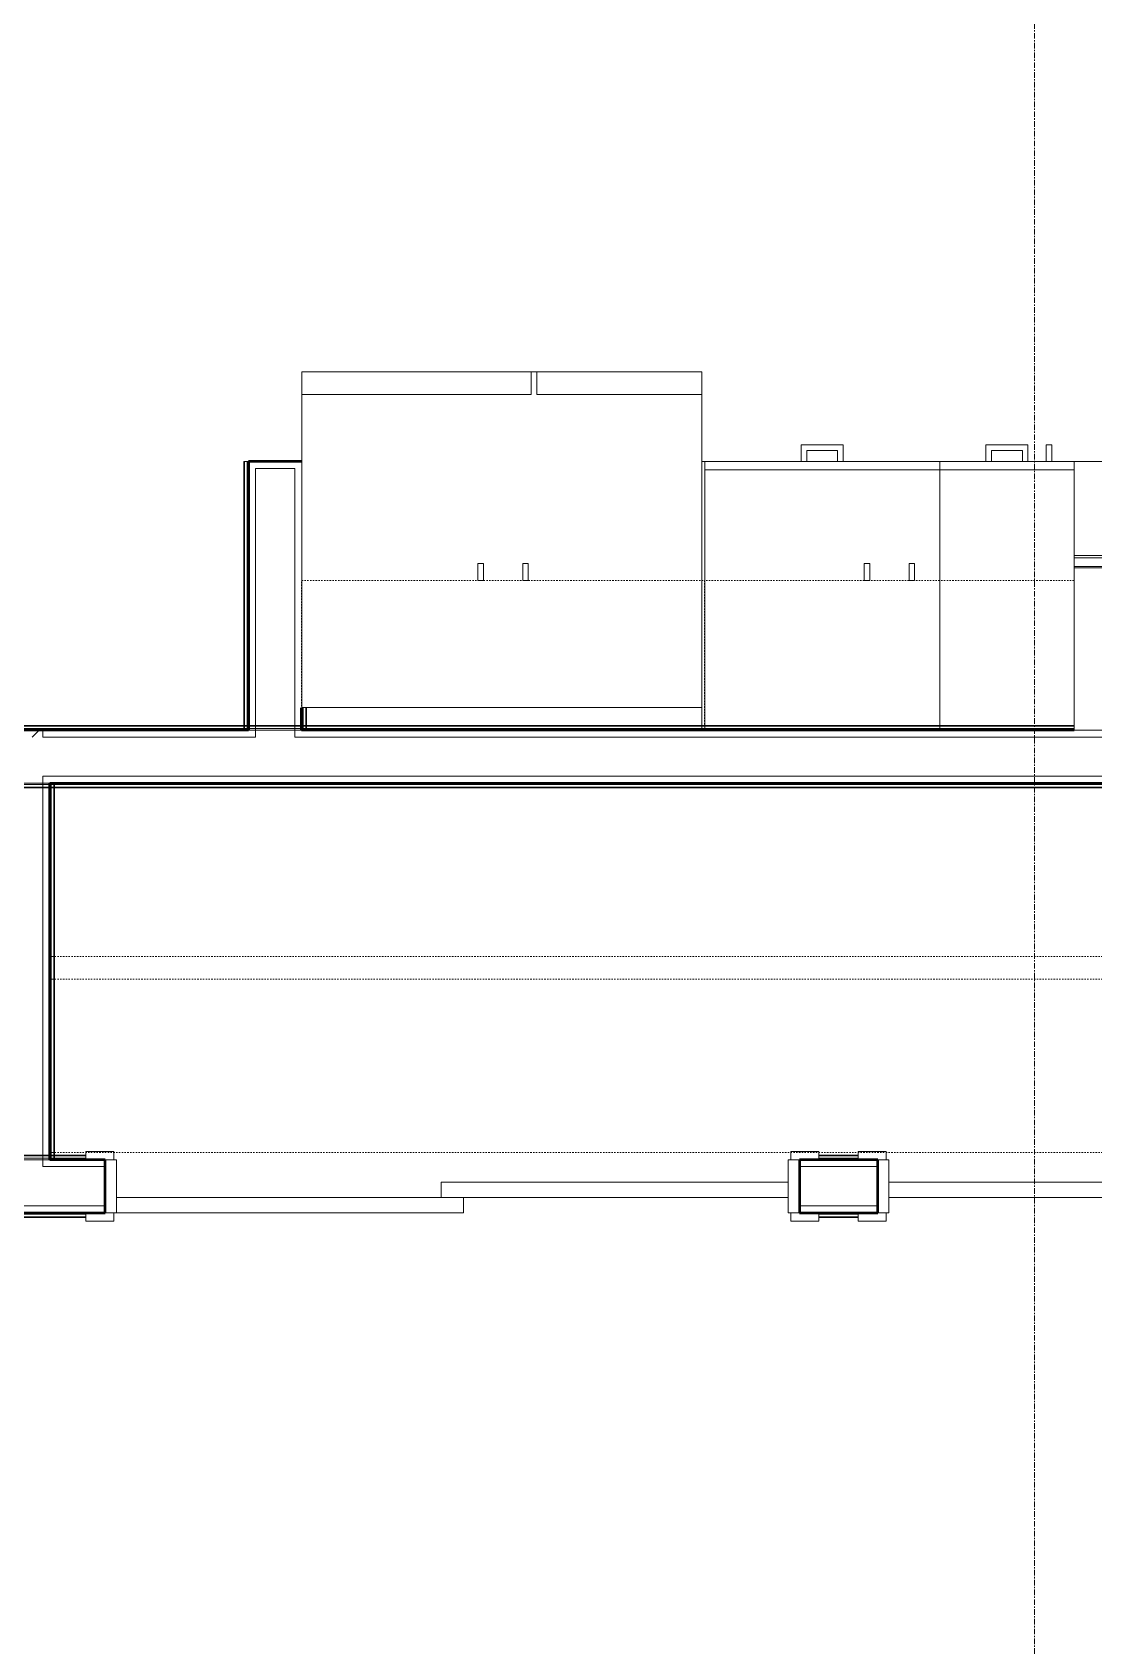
# Model space of a CAD drawing. Header units: inches. Extents: x -4235 to -464, y 9767 to 12344.
# Drawn here: x -2262.8 to -2168, y 10508.8 to 10653.1 of the extents above; entities that cross this region are included whole.
import ezdxf

# ---------------------------------------------------------------- set-up
doc = ezdxf.new("R2010")
doc.units = ezdxf.units.IN
doc.header["$MEASUREMENT"] = 0
doc.linetypes.add('Dash', pattern=[0.25, 0.125, -0.125])
doc.linetypes.add('Grid Line 1_2_', pattern=[0.875, 0.5, -0.125, 0.125, -0.125])
for name, color, linetype, lineweight in [('0-1', 7, 'Continuous', 5), ('0-2', 10, 'Continuous', 9), ('A-DOOR-1', 7, 'Continuous', 9), ('A-DOOR-2', 130, 'Continuous', 20), ('A-DOOR-FRAM-1', 130, 'Continuous', 20), ('A-WALL-1', 250, 'Continuous', 50), ('A-WALL-2', 50, 'Continuous', 13), ('A-WALL-3', 10, 'Continuous', 9), ('A-WALL-4', 254, 'Continuous', 9), ('A-WALL-5', 7, 'Continuous', 9), ('A-WALL-6', 113, 'Continuous', 9), ('Q-CASE-1', 254, 'Continuous', 9), ('Q-CASE-2', 7, 'Continuous', 9), ('Q-CASE-3', 7, 'Dash', 9), ('Q-CASE-4', 10, 'Continuous', 9), ('Q-CASE-HDLN-1', 7, 'Dash', 9), ('Q-SPCQ-1', 7, 'Continuous', 9), ('S-GRID-1', 1, 'Grid Line 1_2_', 9)]:
    doc.layers.add(name, color=color, linetype=linetype, lineweight=lineweight)

# ---------------------------------------------------------------- blocks, each defined once
blk = doc.blocks.new('Basic Wall _ INT - W4BØF - _5_8 GYP - 2X4 WOOD_BATT_ - 5_8 GYP_ - ___-2694515-BACKGROUND - 2ND FLOOR')
at = {"layer": 'A-WALL-3'}
for p, q in [((-2266.08, 10586), (-2266.07, 10585.98)), ((-2261.29, 10586), (-2266.04, 10586)), ((-2266.03, 10585.86), (-2266, 10585.8)), ((-2266, 10585.8), (-2265.94, 10585.65)), ((-2103.97, 10586), (-2108.72, 10586)), ((-2076.17, 10586), (-2077.17, 10586)), ((-2076.17, 10585.98), (-2076.17, 10586)), ((-2076.17, 10585.8), (-2076.17, 10585.86)), ((-2076.17, 10585.65), (-2076.17, 10585.8)), ((-2265.94, 10585.65), (-2265.91, 10585.59)), ((-2265.94, 10585.65), (-2265.41, 10585.65)), ((-2265.37, 10585.65), (-2261.29, 10585.65)), ((-2261.14, 10585.65), (-2261.08, 10585.65)), ((-2261.08, 10585.65), (-2260.99, 10585.65)), ((-2260.99, 10585.65), (-2260.87, 10585.65)), ((-2109.14, 10585.65), (-2109.02, 10585.65)), ((-2109.02, 10585.65), (-2108.93, 10585.65)), ((-2108.93, 10585.65), (-2108.87, 10585.65)), ((-2108.72, 10585.65), (-2103.97, 10585.65)), ((-2103.83, 10585.65), (-2103.77, 10585.65)), ((-2103.77, 10585.65), (-2103.68, 10585.65)), ((-2103.68, 10585.65), (-2103.56, 10585.65)), ((-2077.17, 10585.65), (-2076.17, 10585.65)), ((-2076.17, 10585.59), (-2076.17, 10585.65))]:
    blk.add_line(p, q, dxfattribs=at)
at = {"layer": 'A-WALL-4'}
for p, q in [((-2266.03, 10585.88), (-2265.41, 10585.88)), ((-2265.4, 10585.88), (-2261.29, 10585.88)), ((-2108.72, 10586), (-2261.29, 10586)), ((-2108.72, 10585.88), (-2103.97, 10585.88)), ((-2077.17, 10586), (-2103.97, 10586)), ((-2077.17, 10585.88), (-2076.17, 10585.88)), ((-2076.17, 10586), (-2076.17, 10585.96)), ((-2076.17, 10585.96), (-2076.17, 10585.92)), ((-2076.17, 10585.92), (-2076.17, 10585.9)), ((-2076.17, 10585.9), (-2076.17, 10585.88)), ((-2076.17, 10585.88), (-2076.17, 10585.59)), ((-2265.91, 10585.59), (-2265.41, 10585.59)), ((-2265.37, 10585.59), (-2261.29, 10585.59)), ((-2261.14, 10585.59), (-2261.08, 10585.59)), ((-2261.08, 10585.59), (-2260.99, 10585.59)), ((-2260.99, 10585.59), (-2260.87, 10585.59)), ((-2260.87, 10585.65), (-2109.14, 10585.65)), ((-2109.14, 10585.59), (-2109.02, 10585.59)), ((-2109.02, 10585.59), (-2108.93, 10585.59)), ((-2108.93, 10585.59), (-2108.87, 10585.59)), ((-2108.72, 10585.59), (-2103.97, 10585.59)), ((-2103.83, 10585.59), (-2103.77, 10585.59)), ((-2103.77, 10585.59), (-2103.68, 10585.59)), ((-2103.68, 10585.59), (-2103.56, 10585.59)), ((-2103.56, 10585.65), (-2077.17, 10585.65)), ((-2077.17, 10585.59), (-2076.17, 10585.59))]:
    blk.add_line(p, q, dxfattribs=at)
at = {"layer": 'A-WALL-4', "flags": 128}
for points in [[(-2266.03, 10585.88), (-2266.03, 10585.88), (-2266.04, 10585.89), (-2266.04, 10585.9), (-2266.05, 10585.92), (-2266.06, 10585.94)], [(-2265.91, 10585.59), (-2265.96, 10585.71), (-2266, 10585.8), (-2266.02, 10585.86), (-2266.03, 10585.88)]]:
    blk.add_lwpolyline(points, dxfattribs=at)
at = {"layer": 'A-WALL-5'}
for p, q in [((-2266.06, 10585.94), (-2266.07, 10585.96)), ((-2261.29, 10585.88), (-2108.72, 10585.88)), ((-2103.97, 10585.88), (-2077.17, 10585.88)), ((-2260.87, 10585.59), (-2109.14, 10585.59)), ((-2103.56, 10585.59), (-2077.17, 10585.59))]:
    blk.add_line(p, q, dxfattribs=at)
blk = doc.blocks.new('Basic Wall _ INT - W4BØF - _5_8 GYP - 2X4 WOOD_BATT_ - 5_8 GYP_ - ___-2694516-BACKGROUND - 2ND FLOOR')
at = {"layer": 'A-WALL-3'}
for p, q in [((-2268.22, 10591.17), (-2268.2, 10591.11)), ((-2268.2, 10591.11), (-2268.14, 10590.96)), ((-2268.13, 10590.96), (-2268.11, 10590.89)), ((-2268.06, 10590.78), (-2268.05, 10590.75)), ((-2243.94, 10591.11), (-2243.82, 10591.11)), ((-2243.82, 10591.11), (-2243.73, 10591.11)), ((-2243.73, 10591.11), (-2243.67, 10591.11)), ((-2238.78, 10590.75), (-2243.53, 10590.75)), ((-2243.52, 10591.11), (-2238.79, 10591.11)), ((-2238.63, 10591.11), (-2238.57, 10591.11)), ((-2238.57, 10591.11), (-2238.48, 10591.11)), ((-2238.48, 10591.11), (-2238.36, 10591.11)), ((-2203.03, 10591.11), (-2169.78, 10591.11)), ((-2169.78, 10590.88), (-2203.03, 10590.88)), ((-2169.78, 10590.75), (-2203.03, 10590.75)), ((-2139.89, 10591.11), (-2077.17, 10591.11)), ((-2077.17, 10590.88), (-2139.89, 10590.88)), ((-2077.17, 10590.75), (-2139.89, 10590.75)), ((-2077.17, 10591.17), (-2076.8, 10591.17)), ((-2077.17, 10591.11), (-2076.8, 10591.11)), ((-2076.8, 10590.88), (-2077.17, 10590.88)), ((-2076.8, 10590.75), (-2077.17, 10590.75)), ((-2076.8, 10591.11), (-2076.17, 10591.11)), ((-2076.17, 10590.75), (-2076.8, 10590.75)), ((-2076.17, 10591.11), (-2076.17, 10591.17)), ((-2076.17, 10590.96), (-2076.17, 10591.11)), ((-2076.17, 10590.89), (-2076.17, 10590.96)), ((-2076.17, 10590.75), (-2076.17, 10590.78))]:
    blk.add_line(p, q, dxfattribs=at)
at = {"layer": 'A-WALL-4'}
for p, q in [((-2268.2, 10591.11), (-2243.94, 10591.11)), ((-2243.53, 10590.75), (-2268.05, 10590.75)), ((-2243.94, 10591.17), (-2243.82, 10591.17)), ((-2243.82, 10591.17), (-2243.73, 10591.17)), ((-2243.73, 10591.17), (-2243.67, 10591.17)), ((-2242.9, 10590.88), (-2243.52, 10590.88)), ((-2243.51, 10591.17), (-2238.79, 10591.17)), ((-2238.78, 10590.88), (-2242.88, 10590.88)), ((-2203.03, 10590.75), (-2238.78, 10590.75)), ((-2238.63, 10591.17), (-2238.57, 10591.17)), ((-2238.57, 10591.17), (-2238.48, 10591.17)), ((-2238.48, 10591.17), (-2238.36, 10591.17)), ((-2238.36, 10591.11), (-2203.03, 10591.11)), ((-2203.03, 10591.17), (-2169.78, 10591.17)), ((-2139.89, 10591.17), (-2077.17, 10591.17)), ((-2076.8, 10591.17), (-2076.17, 10591.17)), ((-2076.17, 10590.88), (-2076.8, 10590.88)), ((-2076.17, 10591.17), (-2076.17, 10590.88)), ((-2076.17, 10590.88), (-2076.17, 10590.87)), ((-2076.17, 10590.88), (-2076.17, 10590.88)), ((-2076.17, 10590.87), (-2076.17, 10590.8)), ((-2076.17, 10590.8), (-2076.17, 10590.75))]:
    blk.add_line(p, q, dxfattribs=at)
at = {"layer": 'A-WALL-5'}
for p, q in [((-2268.22, 10591.17), (-2243.94, 10591.17)), ((-2243.52, 10590.88), (-2268.1, 10590.88)), ((-2203.03, 10590.88), (-2238.78, 10590.88)), ((-2238.36, 10591.17), (-2203.03, 10591.17))]:
    blk.add_line(p, q, dxfattribs=at)
at = {"layer": 'A-WALL-5', "flags": 128}
for points in [[(-2268.1, 10590.88), (-2268.11, 10590.9), (-2268.13, 10590.96), (-2268.17, 10591.05), (-2268.22, 10591.17)], [(-2268.07, 10590.8), (-2268.08, 10590.82), (-2268.09, 10590.84), (-2268.09, 10590.86), (-2268.1, 10590.87), (-2268.1, 10590.88), (-2268.1, 10590.88)]]:
    blk.add_lwpolyline(points, dxfattribs=at)
blk = doc.blocks.new('Basic Wall _ INT - W4BØF - _5_8 GYP - 2X4 WOOD_BATT_ - 5_8 GYP_ - ___-2694518-BACKGROUND - 2ND FLOOR')
at = {"layer": 'A-WALL-3'}
for p, q in [((-2266.04, 10552.71), (-2261.95, 10552.71)), ((-2261.91, 10552.71), (-2261.29, 10552.71)), ((-2261.14, 10552.71), (-2261.08, 10552.71)), ((-2261.08, 10552.71), (-2260.99, 10552.71)), ((-2260.99, 10552.71), (-2260.87, 10552.71)), ((-2261.29, 10552.35), (-2266.04, 10552.35)), ((-2256.32, 10552.35), (-2258.07, 10552.35)), ((-2192.57, 10552.35), (-2194.32, 10552.35)), ((-2187.32, 10552.35), (-2189.07, 10552.35))]:
    blk.add_line(p, q, dxfattribs=at)
at = {"layer": 'A-WALL-4'}
for p, q in [((-2266.04, 10552.77), (-2261.95, 10552.77)), ((-2261.92, 10552.48), (-2266.04, 10552.48)), ((-2261.91, 10552.77), (-2261.29, 10552.77)), ((-2261.29, 10552.48), (-2261.91, 10552.48)), ((-2261.14, 10552.77), (-2261.08, 10552.77)), ((-2261.08, 10552.77), (-2260.99, 10552.77)), ((-2260.99, 10552.77), (-2260.87, 10552.77)), ((-2260.87, 10552.71), (-2258.07, 10552.71)), ((-2192.57, 10552.71), (-2189.07, 10552.71)), ((-2258.07, 10552.35), (-2261.29, 10552.35)), ((-2189.07, 10552.35), (-2192.57, 10552.35))]:
    blk.add_line(p, q, dxfattribs=at)
at = {"layer": 'A-WALL-5'}
for p, q in [((-2258.07, 10552.48), (-2261.29, 10552.48)), ((-2260.87, 10552.77), (-2258.07, 10552.77)), ((-2192.57, 10552.77), (-2189.07, 10552.77)), ((-2189.07, 10552.48), (-2192.57, 10552.48))]:
    blk.add_line(p, q, dxfattribs=at)
blk = doc.blocks.new('Basic Wall _ INT - W4BØF - _5_8 GYP - 2X4 WOOD_BATT_ - 5_8 GYP_ - ___-2694517-BACKGROUND - 2ND FLOOR')
at = {"layer": 'A-WALL-3'}
for p, q in [((-2192.57, 10547.6), (-2194.32, 10547.6)), ((-2187.32, 10547.6), (-2189.07, 10547.6))]:
    blk.add_line(p, q, dxfattribs=at)
at = {"layer": 'A-WALL-4'}
for p, q in [((-2258.07, 10547.6), (-2304.48, 10547.6)), ((-2304.25, 10547.25), (-2258.07, 10547.25)), ((-2189.07, 10547.6), (-2192.57, 10547.6)), ((-2192.57, 10547.25), (-2189.07, 10547.25))]:
    blk.add_line(p, q, dxfattribs=at)
at = {"layer": 'A-WALL-5'}
for p, q in [((-2304.48, 10547.48), (-2258.07, 10547.48)), ((-2304.31, 10547.19), (-2258.07, 10547.19)), ((-2192.57, 10547.48), (-2189.07, 10547.48)), ((-2192.57, 10547.19), (-2189.07, 10547.19))]:
    blk.add_line(p, q, dxfattribs=at)
blk = doc.blocks.new('SLIDING - FLUSH - 6-0 x 6-8-3203587-BACKGROUND - 2ND FLOOR')
at = {"layer": 'A-DOOR-1'}
for p, q in [((-36.25, 3), (-38.75, 3)), ((-38.75, 3), (-38.75, 2.25)), ((-36.25, 2.25), (-36.25, 3)), ((36.25, 3), (36.25, 2.25)), ((38.75, 3), (36.25, 3)), ((38.75, 2.25), (38.75, 3)), ((-38.75, 2.25), (-36.25, 2.25)), ((36.25, 2.25), (38.75, 2.25)), ((-36.25, -2.5), (-38.75, -2.5)), ((-38.75, -2.5), (-38.75, -3.25)), ((-36.25, -3.25), (-36.25, -2.5)), ((38.75, -2.5), (36.25, -2.5)), ((36.25, -2.5), (36.25, -3.25)), ((38.75, -3.25), (38.75, -2.5)), ((-38.75, -3.25), (-36.25, -3.25)), ((36.25, -3.25), (38.75, -3.25))]:
    blk.add_line(p, q, dxfattribs=at)
at = {"layer": 'A-DOOR-2'}
for p, q in [((1, 2.25), (-36, 2.25)), ((-36, 2.25), (-36, 0.875)), ((1, 0.875), (1, 2.25)), ((-36, 0.875), (1, 0.875)), ((36, 0.875), (-1, 0.875)), ((-1, 0.875), (-1, -0.5)), ((36, -0.5), (36, 0.875)), ((-1, -0.5), (36, -0.5))]:
    blk.add_line(p, q, dxfattribs=at)
at = {"layer": 'A-DOOR-FRAM-1'}
for p, q in [((-36, 2.25), (-37, 2.25)), ((-37, 2.25), (-37, -2.5)), ((-36, -2.5), (-36, 2.25)), ((37, 2.25), (36, 2.25)), ((36, 2.25), (36, -2.5)), ((37, -2.5), (37, 2.25)), ((-37, -2.5), (-36, -2.5)), ((36, -2.5), (37, -2.5))]:
    blk.add_line(p, q, dxfattribs=at)
blk = doc.blocks.new('OD_CW_Closet - OD_CW_Closet-3211085-BACKGROUND - 2ND FLOOR')
at = {"layer": 'Q-CASE-HDLN-1'}
for p, q in [((0.74, -24), (0.74, 9)), ((0.74, 9), (153.3, 9)), ((153.3, 9), (153.3, -24)), ((0.74, -6.5), (153.3, -6.5)), ((0.74, -8.5), (153.3, -8.5)), ((153.3, -24), (0.74, -24))]:
    blk.add_line(p, q, dxfattribs=at)
blk = doc.blocks.new('SLIDING - FLUSH - 5-0 x 6-8-3203586-BACKGROUND - 2ND FLOOR')
at = {"layer": 'A-DOOR-1'}
for p, q in [((-32.75, 3.25), (-30.25, 3.25)), ((-32.75, 2.5), (-32.75, 3.25)), ((-30.25, 3.25), (-30.25, 2.5)), ((30.25, 3.25), (32.75, 3.25)), ((30.25, 2.5), (30.25, 3.25)), ((32.75, 3.25), (32.75, 2.5)), ((-30.25, 2.5), (-32.75, 2.5)), ((32.75, 2.5), (30.25, 2.5)), ((-32.75, -2.25), (-30.25, -2.25)), ((-32.75, -3), (-32.75, -2.25)), ((-30.25, -2.25), (-30.25, -3)), ((30.25, -2.25), (32.75, -2.25)), ((30.25, -3), (30.25, -2.25)), ((32.75, -2.25), (32.75, -3)), ((-30.25, -3), (-32.75, -3)), ((32.75, -3), (30.25, -3))]:
    blk.add_line(p, q, dxfattribs=at)
at = {"layer": 'A-DOOR-2'}
for p, q in [((-1, -0.88), (-1, 0.5)), ((-1, 0.5), (30, 0.5)), ((30, 0.5), (30, -0.88)), ((-30, -2.25), (-30, -0.88)), ((-30, -0.88), (1, -0.88)), ((30, -0.88), (-1, -0.88)), ((1, -0.88), (1, -2.25)), ((1, -2.25), (-30, -2.25))]:
    blk.add_line(p, q, dxfattribs=at)
at = {"layer": 'A-DOOR-FRAM-1'}
for p, q in [((-31, -2.25), (-31, 2.5)), ((-31, 2.5), (-30, 2.5)), ((-30, 2.5), (-30, -2.25)), ((30, 2.5), (31, 2.5)), ((30, -2.25), (30, 2.5)), ((31, 2.5), (31, -2.25)), ((-30, -2.25), (-31, -2.25)), ((31, -2.25), (30, -2.25))]:
    blk.add_line(p, q, dxfattribs=at)
blk = doc.blocks.new('Basic Wall _ INT - W4BØF - _5_8 GYP - 2X4 WOOD_BATT_ - 5_8 GYP_ - ___-2694529-BACKGROUND - 2ND FLOOR')
at = {"layer": 'A-WALL-3'}
for p, q in [((-2238.78, 10590.75), (-2238.75, 10590.75)), ((-2238.65, 10590.75), (-2238.71, 10590.75)), ((-2238.36, 10590.75), (-2238.65, 10590.75)), ((-2238.64, 10590.75), (-2238.57, 10590.75)), ((-2238.57, 10590.75), (-2238.42, 10590.75)), ((-2238.42, 10591.17), (-2238.42, 10591.07)), ((-2238.42, 10591.05), (-2238.42, 10590.97)), ((-2238.42, 10590.96), (-2238.42, 10590.91)), ((-2238.42, 10590.75), (-2238.36, 10590.75))]:
    blk.add_line(p, q, dxfattribs=at)
at = {"layer": 'A-WALL-4'}
for p, q in [((-2238.78, 10590.75), (-2238.78, 10592.75)), ((-2238.42, 10592.75), (-2238.42, 10591.17)), ((-2238.73, 10590.75), (-2238.78, 10590.75)), ((-2238.71, 10590.75), (-2238.73, 10590.75)), ((-2238.36, 10591.17), (-2238.36, 10591.07)), ((-2238.36, 10591.05), (-2238.36, 10590.97)), ((-2238.36, 10590.96), (-2238.36, 10590.91))]:
    blk.add_line(p, q, dxfattribs=at)
at = {"layer": 'A-WALL-5'}
for p, q in [((-2238.65, 10590.75), (-2238.65, 10592.75)), ((-2238.36, 10592.75), (-2238.36, 10591.17))]:
    blk.add_line(p, q, dxfattribs=at)
blk = doc.blocks.new('Basic Wall _ INT - W4BØF - _5_8 GYP - 2X4 WOOD_BATT_ - 5_8 GYP_ - ___-2694530-BACKGROUND - 2ND FLOOR')
at = {"layer": 'A-WALL-3'}
for p, q in [((-2243.65, 10590.75), (-2243.94, 10590.75)), ((-2243.94, 10590.75), (-2243.88, 10590.75)), ((-2243.88, 10591.17), (-2243.88, 10591.06)), ((-2243.88, 10591.05), (-2243.88, 10590.97)), ((-2243.88, 10590.96), (-2243.88, 10590.91)), ((-2243.88, 10590.75), (-2243.73, 10590.75)), ((-2243.73, 10590.75), (-2243.67, 10590.75)), ((-2243.59, 10590.75), (-2243.65, 10590.75)), ((-2243.55, 10590.75), (-2243.53, 10590.75))]:
    blk.add_line(p, q, dxfattribs=at)
at = {"layer": 'A-WALL-4'}
for p, q in [((-2243.88, 10614.75), (-2243.94, 10614.75)), ((-2243.73, 10614.75), (-2243.88, 10614.75)), ((-2243.88, 10614.75), (-2243.88, 10591.17)), ((-2243.67, 10614.75), (-2243.73, 10614.75)), ((-2243.53, 10614.75), (-2243.55, 10614.75)), ((-2243.53, 10590.75), (-2243.53, 10614.75)), ((-2243.94, 10591.17), (-2243.94, 10591.06)), ((-2243.94, 10591.05), (-2243.94, 10590.97)), ((-2243.94, 10590.96), (-2243.94, 10590.91)), ((-2243.57, 10590.75), (-2243.59, 10590.75)), ((-2243.53, 10590.75), (-2243.57, 10590.75))]:
    blk.add_line(p, q, dxfattribs=at)
at = {"layer": 'A-WALL-5'}
for p, q in [((-2243.94, 10614.75), (-2243.65, 10614.75)), ((-2243.94, 10614.75), (-2243.94, 10591.17)), ((-2243.65, 10614.75), (-2243.65, 10590.75)), ((-2243.65, 10614.75), (-2243.57, 10614.75)), ((-2243.57, 10614.75), (-2243.53, 10614.75))]:
    blk.add_line(p, q, dxfattribs=at)
blk = doc.blocks.new('Refrigerator_-_Side-by-Side_6047 - 36_ X 30_-345559-BACKGROUND - 2ND FLOOR')
at = {"layer": 'Q-SPCQ-1'}
for p, q in [((17.87, 14.42), (-17.88, 14.42)), ((-17.88, 14.42), (-17.88, -15.58)), ((17.87, -15.58), (17.87, 14.42)), ((-17.88, -13.58), (-3.13, -13.58)), ((-17.88, -13.58), (-17.88, -15.58)), ((-3.13, -15.58), (-3.13, -13.58)), ((-2.63, -13.58), (17.87, -13.58)), ((-2.63, -13.58), (-2.63, -15.58)), ((17.87, -15.58), (17.87, -13.58)), ((-17.88, -15.58), (17.87, -15.58)), ((-3.13, -15.58), (-17.88, -15.58)), ((17.87, -15.58), (-2.63, -15.58))]:
    blk.add_line(p, q, dxfattribs=at)
blk = doc.blocks.new('Single Door 1 Drawer 211 - 211 Base Cabinet Single Door1 Drawer 12_-V54-BACKGROUND - 2ND FLOOR')
at = {"layer": 'Q-CASE-1'}
for p, q in [((-11.26, 24), (0.74, 24)), ((-11.26, 23.25), (-11.26, 24)), ((0.74, 23.25), (-11.26, 23.25)), ((-11.26, 23.25), (-11.26, 0.37)), ((-6.64, 24), (-7.14, 24)), ((-3.89, 24), (-3.39, 24)), ((-1.27, 24), (-1.76, 24)), ((0.74, 24), (0.74, 23.25)), ((0.74, 15.6), (0.74, 23.25)), ((0.74, 14.49), (0.74, 14.61))]:
    blk.add_line(p, q, dxfattribs=at)
at = {"layer": 'Q-CASE-2'}
for p, q in [((-3.39, 25.5), (-7.14, 25.5)), ((-7.14, 25.5), (-7.14, 24)), ((-6.64, 24), (-6.64, 25)), ((-6.64, 25), (-3.89, 25)), ((-3.89, 25), (-3.89, 24)), ((-3.39, 24), (-3.39, 25.5)), ((-1.27, 25.5), (-1.76, 25.5)), ((-1.76, 25.5), (-1.76, 24)), ((-1.27, 24), (-1.27, 25.5))]:
    blk.add_line(p, q, dxfattribs=at)
at = {"layer": 'Q-CASE-4'}
for p, q in [((-1.27, 24), (-1.76, 24)), ((-11.26, 0.37), (-11.26, 0)), ((-11.26, 0), (0.74, 0))]:
    blk.add_line(p, q, dxfattribs=at)
blk = doc.blocks.new('Base Cabinet 3 Drawer 230 - Base Cabinet 3 Drawer 230 21_-V40-BACKGROUND - 2ND FLOOR')
at = {"layer": 'Q-CASE-1'}
for p, q in [((-9.76, 24), (11.24, 24)), ((-9.76, 23.25), (-9.76, 24)), ((11.24, 23.25), (-9.76, 23.25)), ((-9.76, 23.25), (-9.76, 0.38)), ((-0.64, 24), (-1.14, 24)), ((2.11, 24), (2.61, 24)), ((11.24, 24), (11.24, 23.25)), ((11.24, 0.38), (11.24, 23.25))]:
    blk.add_line(p, q, dxfattribs=at)
at = {"layer": 'Q-CASE-2'}
for p, q in [((2.61, 25.5), (-1.14, 25.5)), ((-1.14, 25.5), (-1.14, 24)), ((-0.64, 24), (-0.64, 25)), ((-0.64, 25), (2.11, 25)), ((2.11, 25), (2.11, 24)), ((2.61, 24), (2.61, 25.5))]:
    blk.add_line(p, q, dxfattribs=at)
at = {"layer": 'Q-CASE-4'}
for p, q in [((-0.64, 24), (-1.14, 24)), ((-0.64, 24), (-1.14, 24)), ((2.11, 24), (2.61, 24)), ((2.11, 24), (2.61, 24)), ((-9.76, 0.38), (-9.76, 0)), ((11.24, 0), (11.24, 0.38)), ((-9.76, 0), (11.24, 0))]:
    blk.add_line(p, q, dxfattribs=at)
blk = doc.blocks.new('300 Series Wall Hung Cabinet_302 - 33_ X 36_-2610350-BACKGROUND - 2ND FLOOR')
at = {"layer": 'Q-CASE-2'}
for p, q in [((-2.25, -13.19), (-1.76, -13.19)), ((-2.25, -13.19), (-2.25, -14.69)), ((-1.76, -14.69), (-1.76, -13.19)), ((1.75, -13.19), (2.24, -13.19)), ((1.75, -13.19), (1.75, -14.69)), ((2.24, -14.69), (2.24, -13.19)), ((-2.25, -14.69), (-1.76, -14.69)), ((1.75, -14.69), (2.24, -14.69))]:
    blk.add_line(p, q, dxfattribs=at)
at = {"layer": 'Q-CASE-3'}
for p, q in [((16.5, -0.19), (-16.5, -0.19)), ((-16.5, -0.19), (-16.5, -13.19)), ((16.5, -13.19), (16.5, -0.19)), ((-16.5, -13.19), (16.5, -13.19))]:
    blk.add_line(p, q, dxfattribs=at)
blk = doc.blocks.new('300 Series Wall Hung Cabinet_302 - 18_ x 36_-2359323-BACKGROUND - 2ND FLOOR')
at = {"layer": 'Q-CASE-2'}
for p, q in [((-1.76, 14.69), (-2.25, 14.69)), ((-2.25, 14.69), (-2.25, 13.19)), ((-1.76, 13.19), (-1.76, 14.69)), ((2.24, 14.69), (1.75, 14.69)), ((1.75, 14.69), (1.75, 13.19)), ((2.24, 13.19), (2.24, 14.69)), ((-1.76, 13.19), (-2.25, 13.19)), ((2.24, 13.19), (1.75, 13.19))]:
    blk.add_line(p, q, dxfattribs=at)
at = {"layer": 'Q-CASE-3'}
for p, q in [((-18, 0.19), (-18, 13.19)), ((-18, 13.19), (18, 13.19)), ((18, 13.19), (18, 0.19)), ((18, 0.19), (-18, 0.19))]:
    blk.add_line(p, q, dxfattribs=at)
blk = doc.blocks.new('30quot_MicrowaveVent_11166 - 70cm miele oven-2322118-BACKGROUND - 2ND FLOOR')
at = {"layer": 'Q-CASE-2'}
for p, q in [((-14.2, -14.49), (-14.2, 0)), ((15.68, 0), (-14.2, 0)), ((15.68, 0), (15.68, -14.49)), ((15.68, -14.49), (-14.2, -14.49)), ((-14.2, -14.61), (15.68, -14.61)), ((-14.2, -15.39), (-14.2, -14.61)), ((-14.2, -15.6), (-14.2, -15.39)), ((-14.2, -15.39), (15.68, -15.39)), ((-14.2, -15.6), (15.68, -15.6)), ((7.69, -16.55), (7.69, -15.63)), ((8.88, -15.63), (8.88, -16.55)), ((15.68, -14.61), (15.68, -15.39)), ((15.68, -15.39), (15.68, -15.6)), ((7.69, -16.6), (8.88, -16.6))]:
    blk.add_line(p, q, dxfattribs=at)
blk = doc.blocks.new('Basic Wall _ INT - W4BØF - _5_8 GYP - 2X4 WOOD_BATT_ - 5_8 GYP_ - ___-3211094-BACKGROUND - 2ND FLOOR')
at = {"layer": 'A-WALL-3'}
for p, q in [((-2261.26, 10586), (-2261.29, 10586)), ((-2261.22, 10586), (-2261.2, 10586)), ((-2261.2, 10586), (-2261.18, 10586)), ((-2261.18, 10586), (-2261.17, 10586)), ((-2261.17, 10586), (-2261.16, 10586)), ((-2261.16, 10586), (-2261.16, 10586)), ((-2261.16, 10586), (-2261.08, 10586)), ((-2261.08, 10586), (-2261.15, 10586)), ((-2261.08, 10586), (-2260.87, 10586)), ((-2260.93, 10586), (-2261.08, 10586)), ((-2260.87, 10586), (-2260.93, 10586)), ((-2260.93, 10585.86), (-2260.93, 10585.8)), ((-2260.93, 10585.8), (-2260.93, 10585.71)), ((-2260.93, 10585.71), (-2260.93, 10585.59)), ((-2260.93, 10552.77), (-2260.93, 10552.66)), ((-2260.93, 10552.65), (-2260.93, 10552.57)), ((-2260.93, 10552.56), (-2260.93, 10552.51)), ((-2261.29, 10552.35), (-2261.26, 10552.35)), ((-2261.2, 10552.35), (-2261.22, 10552.35)), ((-2261.18, 10552.35), (-2261.2, 10552.35)), ((-2261.17, 10552.35), (-2261.18, 10552.35)), ((-2261.16, 10552.35), (-2261.17, 10552.35)), ((-2261.14, 10552.35), (-2261.16, 10552.35)), ((-2261.16, 10552.35), (-2261.16, 10552.35)), ((-2261.15, 10552.35), (-2261.08, 10552.35)), ((-2261.08, 10552.35), (-2261.14, 10552.35)), ((-2261.08, 10552.35), (-2260.93, 10552.35)), ((-2260.99, 10552.35), (-2261.08, 10552.35)), ((-2260.87, 10552.35), (-2260.99, 10552.35)), ((-2260.93, 10552.35), (-2260.87, 10552.35))]:
    blk.add_line(p, q, dxfattribs=at)
at = {"layer": 'A-WALL-4'}
for p, q in [((-2261.29, 10586), (-2261.24, 10586)), ((-2261.29, 10552.35), (-2261.29, 10586)), ((-2261.24, 10586), (-2261.22, 10586)), ((-2260.87, 10585.86), (-2260.87, 10585.8)), ((-2260.87, 10585.8), (-2260.87, 10585.71)), ((-2260.87, 10585.71), (-2260.87, 10585.59)), ((-2260.93, 10585.59), (-2260.93, 10552.77)), ((-2260.87, 10552.77), (-2260.87, 10552.66)), ((-2260.87, 10552.65), (-2260.87, 10552.57)), ((-2260.87, 10552.56), (-2260.87, 10552.51)), ((-2261.24, 10552.35), (-2261.29, 10552.35)), ((-2261.22, 10552.35), (-2261.24, 10552.35))]:
    blk.add_line(p, q, dxfattribs=at)
at = {"layer": 'A-WALL-5'}
for p, q in [((-2261.16, 10552.35), (-2261.16, 10586)), ((-2260.87, 10585.59), (-2260.87, 10552.77))]:
    blk.add_line(p, q, dxfattribs=at)
blk = doc.blocks.new('CTR - 1st Phase - Unit Layouts_rvt-1-BACKGROUND - 2ND FLOOR')
at = {"layer": 'A-WALL-1'}
for p, q in [((-2242.9, 10614.75), (-2243.53, 10614.75)), ((-2243.53, 10614.75), (-2243.53, 10590.75)), ((-2239.4, 10614.75), (-2242.9, 10614.75)), ((-2238.78, 10614.75), (-2239.4, 10614.75)), ((-2238.78, 10590.75), (-2238.78, 10592.75)), ((-2243.53, 10590.75), (-2268.05, 10590.75)), ((-2169.78, 10590.75), (-2238.78, 10590.75)), ((-2261.29, 10586), (-2108.72, 10586)), ((-2261.29, 10552.35), (-2261.29, 10586)), ((-2256.32, 10552.35), (-2261.29, 10552.35)), ((-2256.32, 10547.6), (-2256.32, 10552.35)), ((-2187.32, 10552.35), (-2194.32, 10552.35)), ((-2194.32, 10552.35), (-2194.32, 10547.6)), ((-2187.32, 10547.6), (-2187.32, 10552.35)), ((-2304.48, 10547.6), (-2256.32, 10547.6)), ((-2194.32, 10547.6), (-2187.32, 10547.6))]:
    blk.add_line(p, q, dxfattribs=at)
at = {"layer": 'A-WALL-2'}
for p, q in [((-2239.4, 10614.13), (-2242.9, 10614.13)), ((-2242.9, 10614.13), (-2242.9, 10590.75)), ((-2239.4, 10614.13), (-2239.4, 10590.75)), ((-2262.84, 10590.13), (-2262.22, 10590.75)), ((-2261.91, 10590.75), (-2261.91, 10590.13)), ((-2261.91, 10590.13), (-2247.06, 10590.13)), ((-2247.06, 10590.13), (-2242.9, 10590.13)), ((-2242.9, 10590.13), (-2242.9, 10590.75)), ((-2239.4, 10590.13), (-2239.4, 10590.75)), ((-2239.4, 10590.13), (-2076.8, 10590.13)), ((-2261.91, 10586.63), (-2250.56, 10586.63)), ((-2261.91, 10586), (-2261.91, 10586.63)), ((-2261.91, 10586), (-2261.91, 10552.35)), ((-2250.56, 10586.63), (-2108.1, 10586.63)), ((-2261.91, 10551.73), (-2261.91, 10552.35)), ((-2261.91, 10551.73), (-2256.32, 10551.73)), ((-2194.32, 10551.73), (-2187.32, 10551.73)), ((-2303.86, 10548.23), (-2256.32, 10548.23)), ((-2194.32, 10548.23), (-2187.32, 10548.23))]:
    blk.add_line(p, q, dxfattribs=at)
at = {"layer": 'A-WALL-3'}
for p, q in [((-2243.53, 10614.75), (-2243.53, 10591.17)), ((-2238.78, 10591.17), (-2238.78, 10592.75)), ((-2243.94, 10590.75), (-2268.05, 10590.75)), ((-2243.67, 10590.75), (-2243.94, 10590.75)), ((-2243.53, 10591.17), (-2243.53, 10591.06)), ((-2243.53, 10591.05), (-2243.53, 10590.97)), ((-2243.53, 10590.96), (-2243.53, 10590.91)), ((-2238.78, 10591.07), (-2238.78, 10591.17)), ((-2238.78, 10590.97), (-2238.78, 10591.05)), ((-2238.78, 10590.91), (-2238.78, 10590.96)), ((-2238.36, 10590.75), (-2238.63, 10590.75)), ((-2203.03, 10590.75), (-2238.36, 10590.75)), ((-2169.78, 10590.75), (-2203.03, 10590.75)), ((-2261.29, 10585.8), (-2261.29, 10585.86)), ((-2261.29, 10585.71), (-2261.29, 10585.8)), ((-2261.29, 10585.59), (-2261.29, 10585.71)), ((-2261.14, 10586), (-2260.87, 10586)), ((-2260.87, 10586), (-2109.14, 10586)), ((-2261.29, 10552.77), (-2261.29, 10585.59)), ((-2261.29, 10552.66), (-2261.29, 10552.77)), ((-2261.29, 10552.57), (-2261.29, 10552.65)), ((-2261.29, 10552.51), (-2261.29, 10552.56)), ((-2260.87, 10552.35), (-2261.14, 10552.35)), ((-2258.07, 10552.35), (-2260.87, 10552.35)), ((-2256.32, 10552.35), (-2258.07, 10552.35)), ((-2256.32, 10552.35), (-2256.32, 10547.6)), ((-2192.57, 10552.35), (-2194.32, 10552.35)), ((-2194.32, 10547.6), (-2194.32, 10552.35)), ((-2189.07, 10552.35), (-2192.57, 10552.35)), ((-2187.32, 10552.35), (-2189.07, 10552.35)), ((-2187.32, 10552.35), (-2187.32, 10547.6)), ((-2303.9, 10547.6), (-2258.07, 10547.6)), ((-2194.32, 10547.6), (-2192.57, 10547.6)), ((-2192.57, 10547.6), (-2189.07, 10547.6)), ((-2189.07, 10547.6), (-2187.32, 10547.6))]:
    blk.add_line(p, q, dxfattribs=at)
at = {"layer": 'A-WALL-4'}
blk.add_line((-2243.53, 10614.75), (-2238.78, 10614.75), dxfattribs=at)
at = {"layer": 'A-WALL-5'}
blk.add_line((-2261.91, 10590.75), (-2262.22, 10590.75), dxfattribs=at)
at = {"layer": 'A-WALL-6'}
for p, q in [((-2077.17, 10614.75), (-2203.03, 10614.75)), ((-2203.03, 10592.75), (-2203.03, 10614.75)), ((-2203.03, 10614.75), (-2077.17, 10614.75)), ((-2203.03, 10592.75), (-2203.03, 10591.13)), ((-2203.03, 10591.13), (-2203.03, 10592.75)), ((-2203.03, 10591.13), (-2203.03, 10590.75)), ((-2203.03, 10590.75), (-2203.03, 10591.13)), ((-2203.03, 10590.75), (-2169.78, 10590.75)), ((-2169.78, 10590.75), (-2203.03, 10590.75))]:
    blk.add_line(p, q, dxfattribs=at)
at = {"layer": '0-2', "rotation": 180}
for name, p in [('Refrigerator_-_Side-by-Side_6047 - 36_ X 30_-345559-BACKGROUND - 2ND FLOOR', (-2220.9, 10607.18)), ('30quot_MicrowaveVent_11166 - 70cm miele oven-2322118-BACKGROUND - 2ND FLOOR', (-2154.1, 10590.75)), ('300 Series Wall Hung Cabinet_302 - 33_ X 36_-2610350-BACKGROUND - 2ND FLOOR', (-2186.28, 10590.94)), ('OD_CW_Closet - OD_CW_Closet-3211085-BACKGROUND - 2ND FLOOR', (-2107.99, 10562)), ('SLIDING - FLUSH - 6-0 x 6-8-3203587-BACKGROUND - 2ND FLOOR', (-2150.32, 10549.85))]:
    blk.add_blockref(name, p, dxfattribs=at)
at = {"layer": '0-2'}
for name, p in [('Base Cabinet 3 Drawer 230 - Base Cabinet 3 Drawer 230 21_-V40-BACKGROUND - 2ND FLOOR', (-2193.01, 10590.75)), ('Single Door 1 Drawer 211 - 211 Base Cabinet Single Door1 Drawer 12_-V54-BACKGROUND - 2ND FLOOR', (-2170.51, 10590.75)), ('Basic Wall _ INT - W4BØF - _5_8 GYP - 2X4 WOOD_BATT_ - 5_8 GYP_ - ___-2694530-BACKGROUND - 2ND FLOOR', (0, 0)), ('300 Series Wall Hung Cabinet_302 - 18_ x 36_-2359323-BACKGROUND - 2ND FLOOR', (-2220.78, 10590.94)), ('Basic Wall _ INT - W4BØF - _5_8 GYP - 2X4 WOOD_BATT_ - 5_8 GYP_ - ___-2694529-BACKGROUND - 2ND FLOOR', (0, 0)), ('Basic Wall _ INT - W4BØF - _5_8 GYP - 2X4 WOOD_BATT_ - 5_8 GYP_ - ___-2694516-BACKGROUND - 2ND FLOOR', (0, 0)), ('Basic Wall _ INT - W4BØF - _5_8 GYP - 2X4 WOOD_BATT_ - 5_8 GYP_ - ___-2694515-BACKGROUND - 2ND FLOOR', (0, 0)), ('Basic Wall _ INT - W4BØF - _5_8 GYP - 2X4 WOOD_BATT_ - 5_8 GYP_ - ___-3211094-BACKGROUND - 2ND FLOOR', (0, 0)), ('Basic Wall _ INT - W4BØF - _5_8 GYP - 2X4 WOOD_BATT_ - 5_8 GYP_ - ___-2694518-BACKGROUND - 2ND FLOOR', (0, 0)), ('SLIDING - FLUSH - 5-0 x 6-8-3203586-BACKGROUND - 2ND FLOOR', (-2225.32, 10549.85)), ('Basic Wall _ INT - W4BØF - _5_8 GYP - 2X4 WOOD_BATT_ - 5_8 GYP_ - ___-2694517-BACKGROUND - 2ND FLOOR', (0, 0))]:
    blk.add_blockref(name, p, dxfattribs=at)

msp = doc.modelspace()

# ---------------------------------------------------------------- linework, layer by layer
at = {"layer": 'S-GRID-1'}
msp.add_line((-2173.32, 9836.18), (-2173.32, 12294.59), dxfattribs=at)

# ---------------------------------------------------------------- block references
at = {"layer": '0-1'}
msp.add_blockref('CTR - 1st Phase - Unit Layouts_rvt-1-BACKGROUND - 2ND FLOOR', (0, 0), dxfattribs=at)

doc.saveas('drawing.dxf')
